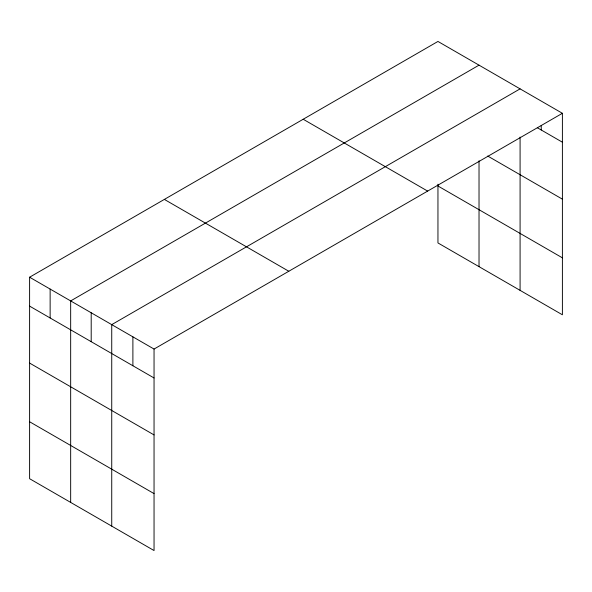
<?xml version="1.0" encoding="UTF-8"?>
<svg xmlns="http://www.w3.org/2000/svg" width="592" height="592" viewBox="0 0 592 592"><rect width="100%" height="100%" fill="white"/><g stroke="black" fill="none" stroke-linecap="round" stroke-linejoin="round"><path stroke-width="0.89" d="M29.6 277.211L154.046 349.058L154.046 550.553L29.6 478.706L29.6 277.211L437.954 41.447L562.4 113.294L562.4 314.789L437.954 242.942L437.954 184.208M479.024 65.157L70.663 300.921L70.663 502.416M520.087 88.867L111.733 324.631L111.733 526.125M154.046 349.058L562.4 113.294M537.329 127.731L562.4 142.206M487.712 156.036L562.4 199.156M437.954 185.992L562.4 257.838M303.2 119.251L427.639 191.098M164.361 199.408L288.8 271.254M29.6 306.123L154.046 377.97M29.6 363.074L154.046 434.92M29.6 421.756L154.046 493.602M541.243 125.474L541.243 129.996M520.087 137.07L520.087 290.361M479.024 160.802L479.024 266.652M132.889 336.848L132.889 365.752M91.198 312.776L91.198 341.688M50.135 289.066L50.135 317.978"/></g></svg>
